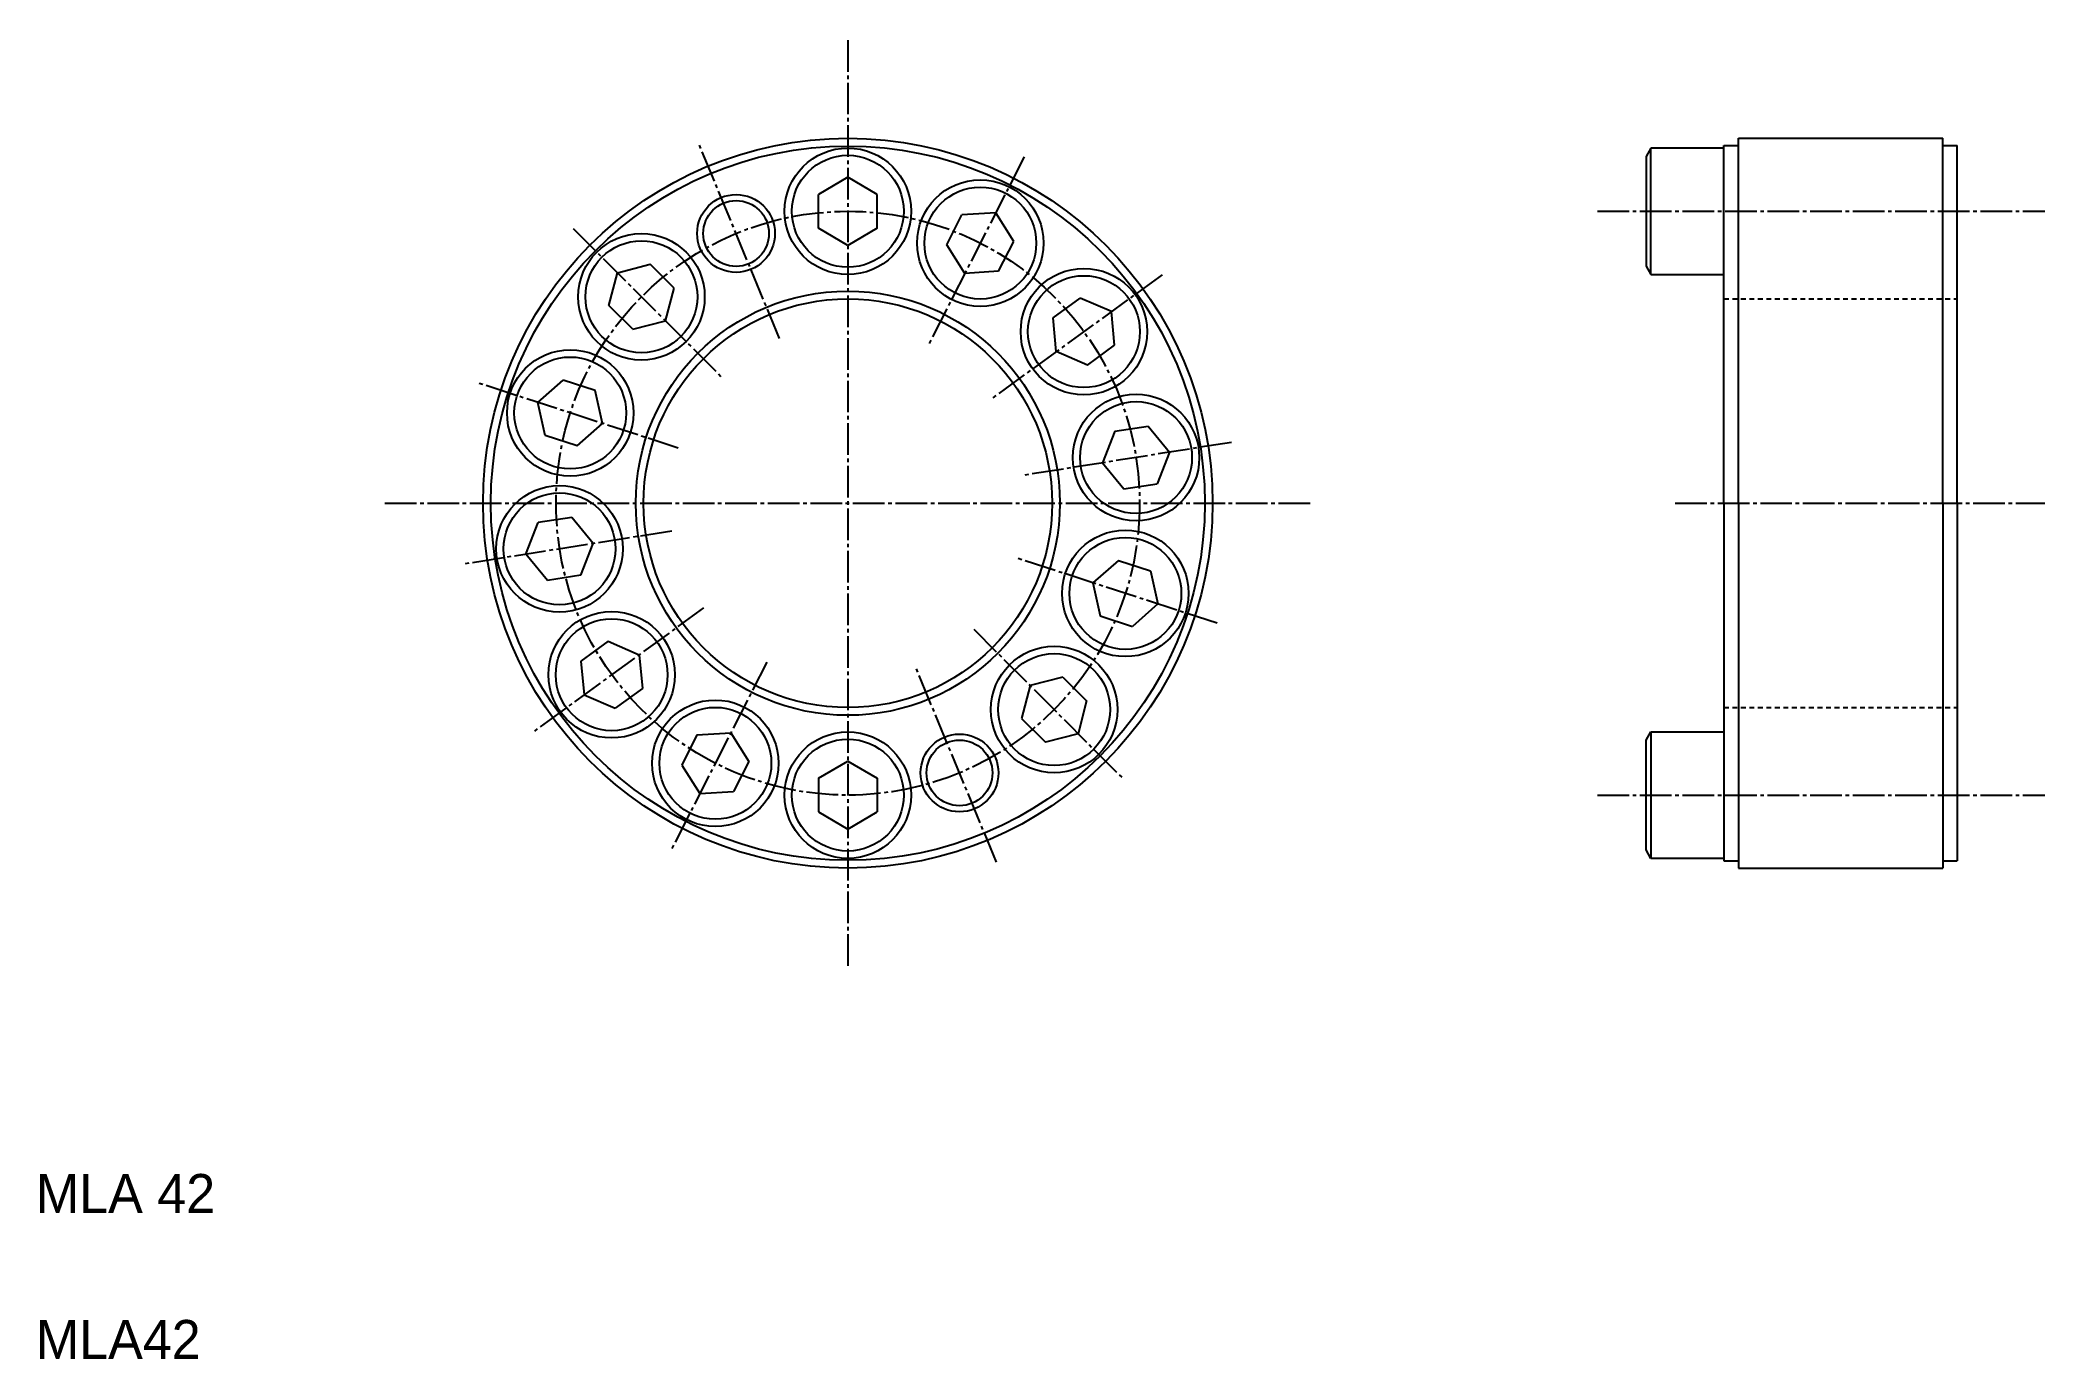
# Model space of a CAD drawing. Extents: x 10 to 217, y 10 to 146.
import ezdxf

# ---------------------------------------------------------------- set-up
doc = ezdxf.new("R2010")
doc.units = 0
doc.header["$LTSCALE"] = 0.25
doc.linetypes.add('CENTER', pattern=[17.5, 13, -1.5, 1.5, -1.5])
doc.linetypes.add('DASHED', pattern=[3.5, 2, -1.5])
doc.layers.get('0').update_dxf_attribs({"linetype": 'CONTINUOUS'})
doc.layers.add('CENTER', color=1, linetype='CENTER')

msp = doc.modelspace()

# ---------------------------------------------------------------- linework, layer by layer
for p, q in [((176.04, 134.44), (175.54, 133.57)), ((183.54, 134.44), (176.04, 134.44)), ((176.04, 121.44), (176.04, 134.44)), ((183.54, 97.94), (183.54, 134.69)), ((183.54, 134.69), (185.04, 134.69)), ((183.54, 121.44), (183.54, 134.44)), ((185.04, 97.94), (185.04, 135.44)), ((185.04, 135.44), (206.04, 135.44)), ((206.04, 97.94), (206.04, 135.44)), ((206.04, 134.69), (207.54, 134.69)), ((207.54, 97.94), (207.54, 134.69)), ((175.54, 133.57), (175.54, 122.31)), ((93.48, 131.44), (90.48, 129.67)), ((96.48, 129.67), (93.48, 131.44)), ((90.48, 126.21), (90.48, 129.67)), ((96.48, 126.21), (96.48, 129.67)), ((108.68, 127.79), (105.21, 127.58)), ((110.55, 124.85), (108.68, 127.79)), ((93.48, 124.44), (90.48, 126.21)), ((96.48, 126.21), (93.48, 124.44)), ((103.64, 124.49), (105.21, 127.58)), ((105.51, 121.55), (103.64, 124.49)), ((107.1, 124.67), (107.1, 124.67)), ((108.98, 121.77), (110.55, 124.85)), ((68.92, 118.26), (69.79, 121.63)), ((69.79, 121.63), (73.16, 122.5)), ((75.61, 120.05), (73.16, 122.5)), ((108.98, 121.77), (105.51, 121.55)), ((175.54, 122.31), (176.04, 121.44)), ((74.74, 116.68), (75.61, 120.05)), ((176.04, 121.44), (183.54, 121.44)), ((71.37, 115.81), (68.92, 118.26)), ((114.58, 116.98), (117.38, 119.02)), ((120.58, 117.63), (117.38, 119.02)), ((120.91, 114.17), (120.58, 117.63)), ((71.37, 115.81), (74.74, 116.68)), ((114.91, 113.52), (114.58, 116.98)), ((118.11, 112.13), (114.91, 113.52)), ((118.11, 112.13), (120.91, 114.17)), ((61.61, 108.29), (64.22, 110.6)), ((67.52, 109.53), (64.22, 110.6)), ((68.27, 106.13), (67.52, 109.53)), ((62.37, 104.89), (61.61, 108.29)), ((65.66, 103.82), (68.27, 106.13)), ((120.93, 105.33), (119.65, 102.09)), ((120.93, 105.33), (124.35, 105.87)), ((124.35, 105.87), (126.56, 103.18)), ((65.66, 103.82), (62.37, 104.89)), ((126.56, 103.18), (125.29, 99.94)), ((119.65, 102.09), (121.86, 99.4)), ((121.86, 99.4), (125.29, 99.94)), ((183.54, 97.94), (183.54, 61.19)), ((185.04, 97.94), (185.04, 60.44)), ((206.04, 97.94), (206.04, 60.44)), ((207.54, 97.94), (207.54, 61.19)), ((60.39, 92.7), (61.66, 95.94)), ((65.09, 96.48), (61.66, 95.94)), ((67.3, 93.8), (65.09, 96.48)), ((66.02, 90.56), (67.3, 93.8)), ((62.6, 90.01), (60.39, 92.7)), ((121.29, 92.06), (118.68, 89.75)), ((121.29, 92.06), (124.58, 90.99)), ((124.58, 90.99), (125.34, 87.59)), ((66.02, 90.56), (62.6, 90.01)), ((118.68, 89.75), (119.43, 86.35)), ((125.34, 87.59), (122.73, 85.28)), ((124.68, 87.01), (124.68, 87.01)), ((119.43, 86.35), (122.73, 85.28)), ((124.03, 86.44), (124.03, 86.44)), ((68.84, 83.75), (66.04, 81.72)), ((68.84, 83.75), (72.04, 82.36)), ((66.04, 81.72), (66.37, 78.25)), ((72.04, 82.36), (72.37, 78.9)), ((72.37, 78.9), (69.57, 76.86)), ((112.21, 79.2), (111.34, 75.83)), ((115.59, 80.07), (112.21, 79.2)), ((115.59, 80.07), (118.03, 77.62)), ((66.37, 78.25), (69.57, 76.86)), ((118.03, 77.62), (117.16, 74.25)), ((77.97, 74.12), (81.44, 74.33)), ((81.44, 74.33), (83.31, 71.39)), ((111.34, 75.83), (113.79, 73.38)), ((117.16, 74.25), (113.79, 73.38)), ((175.54, 73.57), (176.04, 74.44)), ((176.04, 74.44), (176.04, 61.44)), ((176.04, 74.44), (183.54, 74.44)), ((183.54, 74.44), (183.54, 61.44)), ((77.97, 74.12), (76.4, 71.03)), ((175.54, 62.31), (175.54, 73.57)), ((76.4, 71.03), (78.27, 68.09)), ((83.31, 71.39), (81.74, 68.31)), ((90.48, 69.67), (93.48, 71.44)), ((93.48, 71.44), (96.48, 69.67)), ((78.27, 68.09), (81.74, 68.31)), ((90.48, 69.67), (90.48, 66.21)), ((96.48, 69.67), (96.48, 66.21)), ((90.48, 66.21), (93.48, 64.44)), ((93.48, 64.44), (96.48, 66.21)), ((176.04, 61.44), (175.54, 62.31)), ((183.54, 61.44), (176.04, 61.44)), ((183.54, 61.19), (185.04, 61.19)), ((185.04, 60.44), (206.04, 60.44)), ((206.04, 61.19), (207.54, 61.19))]:
    msp.add_line(p, q)
at = {"color": 3, "linetype": 'DASHED'}
for p, q in [((183.54, 118.94), (207.54, 118.94)), ((183.54, 76.94), (207.54, 76.94))]:
    msp.add_line(p, q, dxfattribs=at)
for centre, radius in [((93.48, 97.94), 37.5), ((93.48, 97.94), 36.7), ((93.48, 127.94), 6.5), ((93.48, 127.94), 5.75), ((107.1, 124.67), 6.5), ((107.1, 124.67), 5.75), ((81.99, 125.66), 3.38), ((72.26, 119.15), 6.5), ((72.26, 119.15), 5.75), ((117.75, 115.57), 6.5), ((93.48, 97.94), 21.8), ((117.75, 115.57), 5.75), ((93.48, 97.94), 21), ((64.94, 107.21), 6.5), ((64.94, 107.21), 5.75), ((123.11, 102.63), 6.5), ((123.11, 102.63), 5.75), ((63.84, 93.25), 6.5), ((63.84, 93.25), 5.75), ((122.01, 88.67), 6.5), ((122.01, 88.67), 5.75), ((69.2, 80.31), 6.5), ((69.2, 80.31), 5.75), ((114.69, 76.73), 6.5), ((114.69, 76.73), 5.75), ((79.86, 71.21), 6.5), ((79.86, 71.21), 5.75), ((93.48, 67.94), 6.5), ((93.48, 67.94), 5.75), ((104.96, 70.22), 3.38)]:
    msp.add_circle(centre, radius)
at = {"color": 3}
for centre in [(81.99, 125.66), (104.96, 70.22)]:
    msp.add_circle(centre, 4, dxfattribs=at)
at = {"layer": 'CENTER', "color": 1, "linetype": 'CENTER'}
for p, q in [((93.48, 145.53), (93.48, 50.35)), ((170.54, 127.94), (216.54, 127.94)), ((45.88, 97.94), (141.07, 97.94)), ((178.54, 97.94), (216.54, 97.94)), ((170.54, 67.94), (216.54, 67.94))]:
    msp.add_line(p, q, dxfattribs=at)
at = {"layer": 'CENTER'}
for p, q in [((86.46, 114.88), (78.19, 134.83)), ((111.6, 133.52), (101.8, 114.28)), ((65.24, 126.18), (80.51, 110.9)), ((125.78, 121.41), (108.31, 108.72)), ((76.04, 103.61), (55.5, 110.28)), ((132.92, 104.19), (111.58, 100.81)), ((75.37, 95.07), (54.04, 91.69)), ((131.45, 85.6), (110.91, 92.28)), ((78.64, 87.17), (61.17, 74.47)), ((106.44, 84.98), (121.71, 69.7)), ((85.15, 81.61), (75.35, 62.36)), ((108.76, 61.05), (100.49, 81))]:
    msp.add_line(p, q, dxfattribs=at)
at = {"layer": 'CENTER', "color": 1, "linetype": 'CENTER'}
msp.add_circle((93.48, 97.94), 30, dxfattribs=at)

# ---------------------------------------------------------------- texts
for s, p in [('MLA 42', (10, 25)), ('MLA42', (10, 10))]:
    msp.add_text(s, height=4).set_placement(p)

doc.saveas('drawing.dxf')
